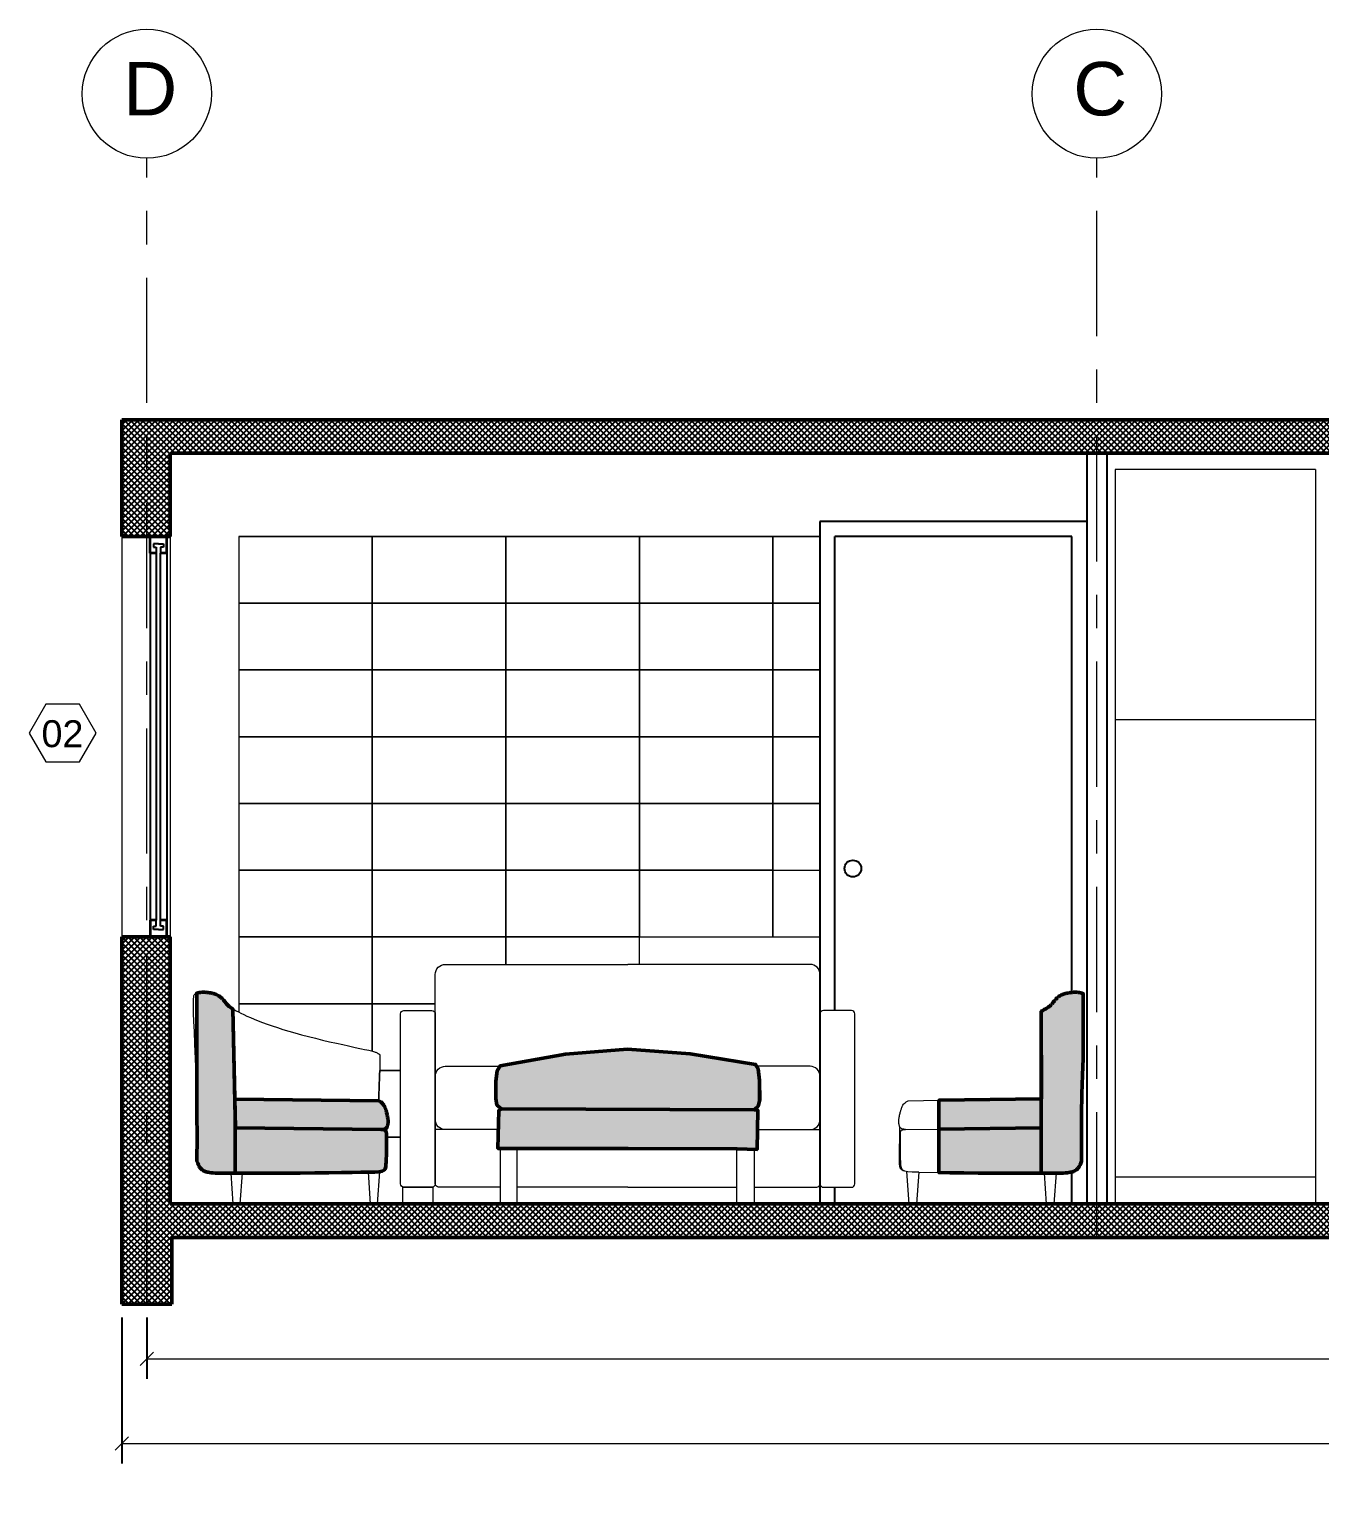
# Model space of a CAD drawing. Header units: inches. Extents: x -1721 to -596, y -6348 to -3031.
# Drawn here: x -905.358 to -901.494, y -3164.342 to -3159.958 of the extents above; entities that cross this region are included whole.
import ezdxf

# ---------------------------------------------------------------- set-up
doc = ezdxf.new("R2010")
doc.units = ezdxf.units.IN
doc.header["$MEASUREMENT"] = 0
doc.linetypes.add('$0$CENTERX2', pattern=[4, 2.5, -0.5, 0.5, -0.5])
doc.linetypes.add('$0$CENTRO2', pattern=[1.125, 0.75, -0.125, 0.125, -0.125])
for name, color, linetype, lineweight in [('$0$A-ELEV-MBE1_Num_Penna__7', 7, 'Continuous', 18), ('$0$A-SECT-MCUT', 7, 'Continuous', 35), ('$0$AA - montanti', 7, 'Continuous', 35), ('$0$AA - pareti sezionate', 236, 'Continuous', 50), ('$0$AA - serramenti e porte', 4, 'Continuous', 25), ('$0$AA - struttura finestre', 6, 'Continuous', 25), ('$0$AA pareti non sezionate', 2, 'Continuous', 25), ('$0$AA- arredo', 8, 'Continuous', 18), ('$0$SEZIONE ARREDO', 8, 'Continuous', 25), ('$1$AA - linee quote', 3, 'Continuous', 13)]:
    doc.layers.add(name, color=color, linetype=linetype, lineweight=lineweight)
doc.layers.add('$0$SEZIONE ARREDO_Num_Penna__2', color=7, linetype='Continuous', lineweight=18, true_color=0x666666)
doc.layers.add('$0$SEZIONE ARREDO_Num_Penna__251', color=7, linetype='Continuous', lineweight=18, true_color=0x656565)
doc.styles.add('$0$ARIAL', font='Arial.ttf')
doc.styles.add('$4$E-ROMANS', font='romans.shx', dxfattribs={"width": 0.8})
doc.dimstyles.new('$0$E-0100_TICK_12', dxfattribs={"dimscale": 0.001, "dimtxt": 70, "dimasz": 40, "dimexe": 60, "dimexo": 40, "dimgap": 60, "dimtad": 4, "dimdec": 0, "dimlfac": 100, "dimzin": 0, "dimdsep": 46, "dimtxsty": '$4$E-ROMANS', "dimblk": 'OBLIQUE', "dimblk1": 'OBLIQUE', "dimblk2": 'OBLIQUE', "dimcen": 60, "dimclrd": 256, "dimclre": 256, "dimclrt": 256, "dimadec": 0, "dimazin": 0, "dimtfac": 1, "dimtdec": 0, "dimtmove": 1, "dimatfit": 3, "dimldrblk": '$0$_Open90', "dimfxl": 1, "dimtfill": 1, "dimtolj": 1, "dimtzin": 0, "dimlwd": -1, "dimarcsym": 0})

# ---------------------------------------------------------------- blocks, each defined once
blk = doc.blocks.new('_Oblique')
at = {"color": 0, "linetype": 'ByBlock', "lineweight": -2}
blk.add_line((-0.5, -0.5), (0.5, 0.5), dxfattribs=at)
blk = doc.blocks.new('*D1050')
at = {"layer": '$1$AA - linee quote', "linetype": 'Continuous', "lineweight": -2, "transparency": 16777216}
for p, q in [((-905.006, -3163.8174), (-905.006, -3164.0014)), ((-896.086, -3163.8199), (-896.086, -3164.0014))]:
    blk.add_line(p, q, dxfattribs=at)
at = {"layer": '$1$AA - linee quote', "transparency": 16777216}
blk.add_line((-905.006, -3163.9414), (-896.086, -3163.9414), dxfattribs=at)
at = {"layer": 'DEFPOINTS', "color": 0, "linetype": 'Continuous', "transparency": 16777216}
for p in [(-905.006, -3163.7774), (-896.086, -3163.7799), (-896.086, -3163.9414)]:
    blk.add_point(p, dxfattribs=at)
at = {"layer": '$1$AA - linee quote', "linetype": 'Continuous', "transparency": 16777216, "xscale": 0.04, "yscale": 0.04, "zscale": 0.04, "rotation": 180}
blk.add_blockref('_Oblique', (-905.006, -3163.9414), dxfattribs=at)
at = {"layer": '$1$AA - linee quote', "linetype": 'Continuous', "transparency": 16777216, "xscale": 0.04, "yscale": 0.04, "zscale": 0.04}
blk.add_blockref('_Oblique', (-896.086, -3163.9414), dxfattribs=at)
at = {"layer": '$1$AA - linee quote', "linetype": 'Continuous', "transparency": 16777216, "insert": (-900.546, -3164.0364), "char_height": 0.07, "attachment_point": 5, "style": '$4$E-ROMANS', "bg_fill": 3, "box_fill_scale": 1.25, "bg_fill_color": 256, "bg_fill_true_color": 13158600, "bg_fill_transparency": 0}
blk.add_mtext('\\A1;892', dxfattribs=at)
blk = doc.blocks.new('$0$_Open90')
at = {"color": 0, "linetype": 'ByBlock', "lineweight": -2}
for p, q in [((-19.69, 19.69), (0, 0)), ((0, 0), (-39.37, 0)), ((0, 0), (-19.69, -19.69))]:
    blk.add_line(p, q, dxfattribs=at)
blk = doc.blocks.new('*D1051')
at = {"layer": '$1$AA - linee quote', "linetype": 'Continuous', "lineweight": -2, "transparency": 16777216}
for p, q in [((-905.081, -3163.8174), (-905.081, -3164.255)), ((-896.011, -3163.8174), (-896.011, -3164.255))]:
    blk.add_line(p, q, dxfattribs=at)
at = {"layer": '$1$AA - linee quote', "transparency": 16777216}
blk.add_line((-905.081, -3164.195), (-896.011, -3164.195), dxfattribs=at)
at = {"layer": 'DEFPOINTS', "color": 0, "linetype": 'Continuous', "transparency": 16777216}
for p in [(-905.081, -3163.7774), (-896.011, -3163.7774), (-896.011, -3164.195)]:
    blk.add_point(p, dxfattribs=at)
at = {"layer": '$1$AA - linee quote', "linetype": 'Continuous', "transparency": 16777216, "xscale": 0.04, "yscale": 0.04, "zscale": 0.04, "rotation": 180}
blk.add_blockref('_Oblique', (-905.081, -3164.195), dxfattribs=at)
at = {"layer": '$1$AA - linee quote', "linetype": 'Continuous', "transparency": 16777216, "xscale": 0.04, "yscale": 0.04, "zscale": 0.04}
blk.add_blockref('_Oblique', (-896.011, -3164.195), dxfattribs=at)
at = {"layer": '$1$AA - linee quote', "linetype": 'Continuous', "transparency": 16777216, "insert": (-900.546, -3164.29), "char_height": 0.07, "attachment_point": 5, "style": '$4$E-ROMANS', "bg_fill": 3, "box_fill_scale": 1.25, "bg_fill_color": 256, "bg_fill_true_color": 13158600, "bg_fill_transparency": 0}
blk.add_mtext('\\A1;907', dxfattribs=at)

msp = doc.modelspace()

# ---------------------------------------------------------------- hatches: boundary and pattern name
at = {"layer": '$0$SEZIONE ARREDO', "true_color": 0x000000}
h = msp.add_hatch(dxfattribs=at)
h.set_pattern_fill('ANSI37', color=18, scale=0.1, angle=-90)
h.set_pattern_definition([(315, (-1157.728365, -3057.126027), (0.00883883476, 0.00883883476), []), (45, (-1157.728365, -3057.126027), (-0.00883883476, 0.00883883476), [])])
h.paths.add_polyline_path([(-904.9364, -3161.4774), (-904.9364, -3161.2281), (-904.931, -3161.2281), (-899.181, -3161.2281), (-899.031, -3161.2281), (-896.151, -3161.2281), (-896.151, -3163.4774), (-904.9364, -3163.4774), (-904.9364, -3162.6774), (-905.081, -3162.6774), (-905.081, -3163.4774), (-905.081, -3163.7774), (-904.931, -3163.7774), (-904.931, -3163.5774), (-899.181, -3163.5774), (-896.161, -3163.5774), (-896.161, -3163.7799), (-896.011, -3163.7799), (-896.011, -3161.1281), (-899.0361, -3161.1281), (-905.081, -3161.1281), (-905.081, -3161.4774)])
at = {"layer": '$0$SEZIONE ARREDO_Num_Penna__251', "linetype": 'Continuous', "lineweight": 18, "true_color": 0x656565}
for points in [[(-904.8564, -3163.1885), (-904.856, -3163.2088), (-904.8556, -3163.2764), (-904.8559, -3163.3496), (-904.8537, -3163.3552), (-904.8517, -3163.3598), (-904.8497, -3163.3637), (-904.8479, -3163.3668), (-904.8461, -3163.3694), (-904.8443, -3163.3715), (-904.8424, -3163.3732), (-904.8405, -3163.3748), (-904.8385, -3163.3762), (-904.8363, -3163.3775), (-904.834, -3163.3787), (-904.8314, -3163.3797), (-904.8285, -3163.3807), (-904.8254, -3163.3816), (-904.8219, -3163.3824), (-904.818, -3163.3831), (-904.8137, -3163.3837), (-904.8081, -3163.3842), (-904.8006, -3163.3846), (-904.7904, -3163.3849), (-904.7768, -3163.3851), (-904.7589, -3163.3853), (-904.7414, -3163.3854), (-904.7414, -3163.2183), (-904.7486, -3162.8927), (-904.7493, -3162.8924), (-904.7533, -3162.8898), (-904.7566, -3162.8876), (-904.7593, -3162.8855), (-904.7616, -3162.8836), (-904.7635, -3162.8818), (-904.7651, -3162.8801), (-904.7667, -3162.8783), (-904.7682, -3162.8765), (-904.7697, -3162.8747), (-904.7713, -3162.8728), (-904.7728, -3162.8709), (-904.7744, -3162.869), (-904.776, -3162.8671), (-904.7776, -3162.8652), (-904.7792, -3162.8634), (-904.7809, -3162.8617), (-904.7826, -3162.86), (-904.7843, -3162.8584), (-904.7862, -3162.8569), (-904.7881, -3162.8555), (-904.79, -3162.8541), (-904.7921, -3162.8528), (-904.7943, -3162.8517), (-904.7965, -3162.8506), (-904.7989, -3162.8496), (-904.8014, -3162.8487), (-904.8039, -3162.8479), (-904.8065, -3162.8471), (-904.8091, -3162.8465), (-904.8118, -3162.8459), (-904.8145, -3162.8453), (-904.8171, -3162.8448), (-904.8198, -3162.8444), (-904.8225, -3162.844), (-904.8251, -3162.8437), (-904.8277, -3162.8434), (-904.8303, -3162.8433), (-904.8328, -3162.8431), (-904.8353, -3162.8431), (-904.8377, -3162.8431), (-904.8401, -3162.8431), (-904.8424, -3162.8433), (-904.8447, -3162.8434), (-904.8468, -3162.8437), (-904.8488, -3162.844), (-904.8508, -3162.8443), (-904.8526, -3162.8447), (-904.8543, -3162.8451), (-904.8559, -3162.8455), (-904.8564, -3162.8457)], [(-902.283, -3163.385), (-902.283, -3163.3851), (-902.2722, -3163.3849), (-902.2621, -3163.3846), (-902.2546, -3163.3842), (-902.249, -3163.3837), (-902.2446, -3163.3831), (-902.2408, -3163.3824), (-902.2373, -3163.3816), (-902.2341, -3163.3807), (-902.2313, -3163.3798), (-902.2287, -3163.3787), (-902.2263, -3163.3775), (-902.2242, -3163.3762), (-902.2221, -3163.3748), (-902.2202, -3163.3733), (-902.2184, -3163.3715), (-902.2166, -3163.3694), (-902.2148, -3163.3668), (-902.2129, -3163.3637), (-902.211, -3163.3599), (-902.209, -3163.3552), (-902.2068, -3163.3496), (-902.2071, -3163.2764), (-902.2066, -3163.2089), (-902.2056, -3163.1472), (-902.2041, -3163.0914), (-902.2024, -3163.0418), (-902.2018, -3163.0266), (-902.2018, -3162.8479), (-902.2027, -3162.8473), (-902.2039, -3162.8467), (-902.2053, -3162.8461), (-902.2068, -3162.8456), (-902.2084, -3162.8451), (-902.2101, -3162.8447), (-902.2119, -3162.8443), (-902.2138, -3162.844), (-902.2159, -3162.8437), (-902.218, -3162.8435), (-902.2202, -3162.8433), (-902.2225, -3162.8432), (-902.2249, -3162.8431), (-902.2274, -3162.8431), (-902.2298, -3162.8431), (-902.2324, -3162.8433), (-902.235, -3162.8435), (-902.2376, -3162.8437), (-902.2402, -3162.844), (-902.2429, -3162.8444), (-902.2455, -3162.8449), (-902.2482, -3162.8454), (-902.2509, -3162.8459), (-902.2535, -3162.8465), (-902.2562, -3162.8472), (-902.2587, -3162.8479), (-902.2613, -3162.8487), (-902.2637, -3162.8496), (-902.2661, -3162.8506), (-902.2684, -3162.8517), (-902.2706, -3162.8529), (-902.2726, -3162.8541), (-902.2746, -3162.8555), (-902.2765, -3162.8569), (-902.2783, -3162.8584), (-902.2801, -3162.86), (-902.2818, -3162.8617), (-902.2834, -3162.8635), (-902.2851, -3162.8653), (-902.2867, -3162.8671), (-902.2883, -3162.869), (-902.2898, -3162.8709), (-902.2914, -3162.8728), (-902.2929, -3162.8747), (-902.2944, -3162.8765), (-902.296, -3162.8783), (-902.2975, -3162.8801), (-902.2992, -3162.8818), (-902.3011, -3162.8836), (-902.3033, -3162.8855), (-902.306, -3162.8876), (-902.3094, -3162.8898), (-902.3134, -3162.8924), (-902.3183, -3162.8952), (-902.324, -3162.8985), (-902.3274, -3162.9002), (-902.327, -3163.1625), (-902.3275, -3163.1625), (-902.3275, -3163.2491), (-902.3275, -3163.3854), (-902.3266, -3163.3854), (-902.3179, -3163.3854), (-902.3179, -3163.3851)], [(-903.5661, -3163.0138), (-903.7524, -3163.0282), (-903.9484, -3163.0638), (-903.9566, -3163.0781), (-903.961, -3163.1095), (-903.961, -3163.1615), (-903.9576, -3163.1809), (-903.9444, -3163.1927), (-903.187, -3163.1957), (-903.1751, -3163.1843), (-903.171, -3163.1692), (-903.171, -3163.1201), (-903.1713, -3163.1071), (-903.1753, -3163.073), (-903.1828, -3163.0593), (-903.3787, -3163.0275)], [(-904.3122, -3163.1684), (-904.7414, -3163.1633), (-904.7414, -3163.2183), (-904.7407, -3163.249), (-904.3033, -3163.2543), (-904.303, -3163.2543), (-904.3021, -3163.2542), (-904.3007, -3163.2542), (-904.299, -3163.254), (-904.2971, -3163.2537), (-904.2952, -3163.2533), (-904.2932, -3163.2527), (-904.2915, -3163.2519), (-904.29, -3163.2509), (-904.2887, -3163.2497), (-904.2877, -3163.2484), (-904.2868, -3163.2469), (-904.2861, -3163.2453), (-904.2856, -3163.2437), (-904.2851, -3163.2421), (-904.2847, -3163.2404), (-904.2844, -3163.2388), (-904.2841, -3163.2371), (-904.2838, -3163.2355), (-904.2836, -3163.2337), (-904.2835, -3163.2319), (-904.2835, -3163.2299), (-904.2835, -3163.2278), (-904.2837, -3163.2255), (-904.2841, -3163.223), (-904.2845, -3163.2203), (-904.285, -3163.2175), (-904.2856, -3163.2147), (-904.2862, -3163.2118), (-904.2868, -3163.2089), (-904.2875, -3163.2062), (-904.2881, -3163.2035), (-904.2887, -3163.2011), (-904.2894, -3163.1988), (-904.29, -3163.1966), (-904.2906, -3163.1945), (-904.2913, -3163.1924), (-904.2921, -3163.1904), (-904.2929, -3163.1883), (-904.2938, -3163.1861), (-904.2949, -3163.1838), (-904.2962, -3163.1815), (-904.2979, -3163.1791), (-904.2999, -3163.1767), (-904.3024, -3163.1742), (-904.3055, -3163.1718), (-904.3094, -3163.1695), (-904.3115, -3163.1684), (-904.3114, -3163.1608), (-904.3111, -3163.1465), (-904.3107, -3163.132), (-904.3102, -3163.1175), (-904.3097, -3163.1034), (-904.3092, -3163.09), (-904.3087, -3163.0775), (-904.3087, -3163.0774), (-904.3094, -3163.0774)], [(-902.3275, -3163.2491), (-902.3275, -3163.1625), (-902.6339, -3163.1668), (-902.6339, -3163.2528)], [(-903.187, -3163.1957), (-903.9444, -3163.1927), (-903.952, -3163.1976), (-903.9548, -3163.3111), (-903.565, -3163.3113), (-903.2384, -3163.3125), (-903.1785, -3163.3138), (-903.1765, -3163.1962), (-903.1868, -3163.1955)], [(-904.2884, -3163.2774), (-904.2884, -3163.2758), (-904.2885, -3163.2703), (-904.2886, -3163.2659), (-904.2889, -3163.2626), (-904.2893, -3163.2602), (-904.29, -3163.2584), (-904.2909, -3163.2572), (-904.2921, -3163.2563), (-904.2937, -3163.2556), (-904.2954, -3163.2551), (-904.2973, -3163.2548), (-904.2991, -3163.2545), (-904.3007, -3163.2544), (-904.3021, -3163.2543), (-904.303, -3163.2543), (-904.3033, -3163.2543), (-904.7407, -3163.249), (-904.7414, -3163.2183), (-904.7414, -3163.3854), (-904.736, -3163.3854), (-904.7074, -3163.3854), (-904.6727, -3163.3854), (-904.6332, -3163.3853), (-904.5906, -3163.3851), (-904.5466, -3163.3849), (-904.503, -3163.3845), (-904.4613, -3163.384), (-904.4233, -3163.3834), (-904.3908, -3163.3827), (-904.3649, -3163.3819), (-904.3416, -3163.3824), (-904.3237, -3163.3822), (-904.3107, -3163.3812), (-904.3016, -3163.3792), (-904.2958, -3163.3762), (-904.2924, -3163.3721), (-904.2907, -3163.3666), (-904.29, -3163.3597), (-904.2895, -3163.3514), (-904.2891, -3163.342), (-904.2888, -3163.3318), (-904.2886, -3163.3212), (-904.2885, -3163.3106), (-904.2884, -3163.3004), (-904.2884, -3163.291), (-904.2884, -3163.2827)], [(-902.3275, -3163.2491), (-902.6339, -3163.2528), (-902.6339, -3163.3835), (-902.6014, -3163.384), (-902.5597, -3163.3845), (-902.516, -3163.3849), (-902.472, -3163.3851), (-902.4294, -3163.3853), (-902.3899, -3163.3854), (-902.3552, -3163.3855), (-902.3275, -3163.3854)]]:
    msp.add_hatch(color=251, dxfattribs=at).paths.add_polyline_path(points)

# ---------------------------------------------------------------- linework, layer by layer
at = {"layer": '$0$A-ELEV-MBE1_Num_Penna__7', "color": 7, "linetype": 'Continuous', "lineweight": 18, "flags": 128}
msp.add_lwpolyline([(-904.246, -3163.2774), (-904.2891, -3163.2774)], dxfattribs=at)
at = {"layer": '$0$A-SECT-MCUT'}
msp.add_lwpolyline([(-904.931, -3163.4774), (-904.9364, -3163.4774)], dxfattribs=at)
at = {"layer": '$0$AA - montanti'}
for p, q in [((-904.9964, -3161.5274), (-904.9964, -3161.4774)), ((-904.9464, -3161.5274), (-904.9464, -3161.4774)), ((-904.9779, -3161.5274), (-904.9964, -3161.5274)), ((-904.9464, -3161.5274), (-904.9649, -3161.5274)), ((-904.9779, -3162.6274), (-904.9964, -3162.6274)), ((-904.9964, -3162.6274), (-904.9964, -3162.6774)), ((-904.9464, -3162.6274), (-904.9649, -3162.6274)), ((-904.9464, -3162.6774), (-904.9464, -3162.6274))]:
    msp.add_line(p, q, dxfattribs=at)
at = {"layer": '$0$AA - pareti sezionate'}
for p, q in [((-899.031, -3161.1281), (-905.081, -3161.1281)), ((-905.081, -3161.1281), (-905.081, -3161.4774)), ((-904.9364, -3161.2281), (-904.9364, -3161.4774)), ((-904.931, -3161.2281), (-899.181, -3161.2281)), ((-904.9364, -3161.4774), (-905.081, -3161.4774)), ((-904.9364, -3162.6774), (-905.081, -3162.6774)), ((-905.081, -3162.6774), (-905.081, -3163.4774)), ((-904.9364, -3163.4774), (-904.9364, -3162.6774)), ((-904.8573, -3162.8461), (-904.8559, -3162.8455)), ((-904.8559, -3162.8455), (-904.8543, -3162.8451)), ((-904.8543, -3162.8451), (-904.8526, -3162.8447)), ((-904.8526, -3162.8447), (-904.8508, -3162.8443)), ((-904.8508, -3162.8443), (-904.8488, -3162.844)), ((-904.8488, -3162.844), (-904.8468, -3162.8437)), ((-904.8468, -3162.8437), (-904.8447, -3162.8434)), ((-904.8447, -3162.8434), (-904.8424, -3162.8433)), ((-904.8424, -3162.8433), (-904.8401, -3162.8431)), ((-904.8401, -3162.8431), (-904.8377, -3162.8431)), ((-904.8377, -3162.8431), (-904.8353, -3162.8431)), ((-904.8353, -3162.8431), (-904.8328, -3162.8431)), ((-904.8328, -3162.8431), (-904.8303, -3162.8433)), ((-904.8303, -3162.8433), (-904.8277, -3162.8434)), ((-904.8277, -3162.8434), (-904.8251, -3162.8437)), ((-904.8251, -3162.8437), (-904.8225, -3162.844)), ((-904.8225, -3162.844), (-904.8198, -3162.8444)), ((-904.8198, -3162.8444), (-904.8171, -3162.8448)), ((-904.8171, -3162.8448), (-904.8145, -3162.8453)), ((-904.8145, -3162.8453), (-904.8118, -3162.8459)), ((-904.8118, -3162.8459), (-904.8091, -3162.8465)), ((-904.8091, -3162.8465), (-904.8065, -3162.8471)), ((-904.8065, -3162.8471), (-904.8039, -3162.8479)), ((-904.8039, -3162.8479), (-904.8014, -3162.8487)), ((-904.8014, -3162.8487), (-904.7989, -3162.8496)), ((-904.7989, -3162.8496), (-904.7965, -3162.8506)), ((-904.7965, -3162.8506), (-904.7943, -3162.8517)), ((-904.7943, -3162.8517), (-904.7921, -3162.8528)), ((-904.7921, -3162.8528), (-904.79, -3162.8541)), ((-904.79, -3162.8541), (-904.7881, -3162.8555)), ((-904.7881, -3162.8555), (-904.7862, -3162.8569)), ((-904.7862, -3162.8569), (-904.7843, -3162.8584)), ((-904.7843, -3162.8584), (-904.7826, -3162.86)), ((-904.7826, -3162.86), (-904.7809, -3162.8617)), ((-904.7809, -3162.8617), (-904.7792, -3162.8634)), ((-904.7792, -3162.8634), (-904.7776, -3162.8652)), ((-904.7776, -3162.8652), (-904.776, -3162.8671)), ((-904.776, -3162.8671), (-904.7744, -3162.869)), ((-904.7744, -3162.869), (-904.7728, -3162.8709)), ((-904.7728, -3162.8709), (-904.7713, -3162.8728)), ((-904.7713, -3162.8728), (-904.7697, -3162.8747)), ((-904.7697, -3162.8747), (-904.7682, -3162.8765)), ((-904.7682, -3162.8765), (-904.7667, -3162.8783)), ((-904.7667, -3162.8783), (-904.7651, -3162.8801)), ((-904.7651, -3162.8801), (-904.7635, -3162.8818)), ((-904.7635, -3162.8818), (-904.7616, -3162.8836)), ((-904.7616, -3162.8836), (-904.7593, -3162.8855)), ((-904.7593, -3162.8855), (-904.7566, -3162.8876)), ((-904.7566, -3162.8876), (-904.7533, -3162.8898)), ((-904.7533, -3162.8898), (-904.7493, -3162.8924)), ((-904.7407, -3163.249), (-904.7486, -3162.8927)), ((-904.3122, -3163.1684), (-904.7414, -3163.1633)), ((-904.8556, -3163.2764), (-904.856, -3163.2088)), ((-904.3033, -3163.2543), (-904.7407, -3163.249)), ((-904.8559, -3163.3496), (-904.8556, -3163.2764)), ((-904.8537, -3163.3552), (-904.8559, -3163.3496)), ((-904.8517, -3163.3598), (-904.8537, -3163.3552)), ((-904.8497, -3163.3637), (-904.8517, -3163.3598)), ((-904.8479, -3163.3668), (-904.8497, -3163.3637)), ((-904.8461, -3163.3694), (-904.8479, -3163.3668)), ((-904.8443, -3163.3715), (-904.8461, -3163.3694)), ((-904.8424, -3163.3732), (-904.8443, -3163.3715)), ((-904.8405, -3163.3748), (-904.8424, -3163.3732)), ((-904.8385, -3163.3762), (-904.8405, -3163.3748)), ((-904.8363, -3163.3775), (-904.8385, -3163.3762)), ((-904.834, -3163.3787), (-904.8363, -3163.3775)), ((-904.8314, -3163.3797), (-904.834, -3163.3787)), ((-904.8285, -3163.3807), (-904.8314, -3163.3797)), ((-904.8254, -3163.3816), (-904.8285, -3163.3807)), ((-904.8219, -3163.3824), (-904.8254, -3163.3816)), ((-904.818, -3163.3831), (-904.8219, -3163.3824)), ((-904.8137, -3163.3837), (-904.818, -3163.3831)), ((-904.8081, -3163.3842), (-904.8137, -3163.3837)), ((-904.8006, -3163.3846), (-904.8081, -3163.3842)), ((-904.7904, -3163.3849), (-904.8006, -3163.3846)), ((-904.7768, -3163.3851), (-904.7904, -3163.3849)), ((-904.7589, -3163.3853), (-904.7768, -3163.3851)), ((-904.736, -3163.3854), (-904.7589, -3163.3853)), ((-904.7074, -3163.3854), (-904.736, -3163.3854)), ((-904.6727, -3163.3854), (-904.7074, -3163.3854)), ((-904.6332, -3163.3853), (-904.6727, -3163.3854)), ((-904.5906, -3163.3851), (-904.6332, -3163.3853)), ((-904.5466, -3163.3849), (-904.5906, -3163.3851)), ((-904.503, -3163.3845), (-904.5466, -3163.3849)), ((-904.4613, -3163.384), (-904.503, -3163.3845)), ((-904.4233, -3163.3834), (-904.4613, -3163.384)), ((-904.3908, -3163.3827), (-904.4233, -3163.3834)), ((-904.3649, -3163.3819), (-904.3908, -3163.3827)), ((-905.081, -3163.7774), (-905.081, -3163.4774)), ((-904.931, -3163.5774), (-904.931, -3163.7774)), ((-904.931, -3163.7774), (-905.081, -3163.7774)), ((-904.936, -3163.7774), (-905.076, -3163.7774))]:
    msp.add_line(p, q, dxfattribs=at)
at = {"layer": '$0$AA - pareti sezionate', "linetype": 'ByBlock'}
msp.add_line((-902.3274, -3162.9002), (-902.3275, -3163.2491), dxfattribs=at)
at = {"layer": '$0$AA - pareti sezionate', "flags": 128}
for points in [[(-904.8564, -3163.1885), (-904.856, -3163.2088), (-904.8556, -3163.2764), (-904.8559, -3163.3496), (-904.8537, -3163.3552), (-904.8517, -3163.3598), (-904.8497, -3163.3637), (-904.8479, -3163.3668), (-904.8461, -3163.3694), (-904.8443, -3163.3715), (-904.8424, -3163.3732), (-904.8405, -3163.3748), (-904.8385, -3163.3762), (-904.8363, -3163.3775), (-904.834, -3163.3787), (-904.8314, -3163.3797), (-904.8285, -3163.3807), (-904.8254, -3163.3816), (-904.8219, -3163.3824), (-904.818, -3163.3831), (-904.8137, -3163.3837), (-904.8081, -3163.3842), (-904.8006, -3163.3846), (-904.7904, -3163.3849), (-904.7768, -3163.3851), (-904.7589, -3163.3853), (-904.7414, -3163.3854), (-904.7414, -3163.2183), (-904.7486, -3162.8927), (-904.7493, -3162.8924), (-904.7533, -3162.8898), (-904.7566, -3162.8876), (-904.7593, -3162.8855), (-904.7616, -3162.8836), (-904.7635, -3162.8818), (-904.7651, -3162.8801), (-904.7667, -3162.8783), (-904.7682, -3162.8765), (-904.7697, -3162.8747), (-904.7713, -3162.8728), (-904.7728, -3162.8709), (-904.7744, -3162.869), (-904.776, -3162.8671), (-904.7776, -3162.8652), (-904.7792, -3162.8634), (-904.7809, -3162.8617), (-904.7826, -3162.86), (-904.7843, -3162.8584), (-904.7862, -3162.8569), (-904.7881, -3162.8555), (-904.79, -3162.8541), (-904.7921, -3162.8528), (-904.7943, -3162.8517), (-904.7965, -3162.8506), (-904.7989, -3162.8496), (-904.8014, -3162.8487), (-904.8039, -3162.8479), (-904.8065, -3162.8471), (-904.8091, -3162.8465), (-904.8118, -3162.8459), (-904.8145, -3162.8453), (-904.8171, -3162.8448), (-904.8198, -3162.8444), (-904.8225, -3162.844), (-904.8251, -3162.8437), (-904.8277, -3162.8434), (-904.8303, -3162.8433), (-904.8328, -3162.8431), (-904.8353, -3162.8431), (-904.8377, -3162.8431), (-904.8401, -3162.8431), (-904.8424, -3162.8433), (-904.8447, -3162.8434), (-904.8468, -3162.8437), (-904.8488, -3162.844), (-904.8508, -3162.8443), (-904.8526, -3162.8447), (-904.8543, -3162.8451), (-904.8559, -3162.8455), (-904.8564, -3162.8457)], [(-903.5661, -3163.0138), (-903.7524, -3163.0282), (-903.9484, -3163.0638), (-903.9566, -3163.0781), (-903.961, -3163.1095), (-903.961, -3163.1615), (-903.9576, -3163.1809), (-903.9444, -3163.1927), (-903.187, -3163.1957), (-903.1751, -3163.1843), (-903.171, -3163.1692), (-903.171, -3163.1201), (-903.1713, -3163.1071), (-903.1753, -3163.073), (-903.1828, -3163.0593), (-903.3787, -3163.0275)], [(-903.187, -3163.1957), (-903.9444, -3163.1927), (-903.952, -3163.1976), (-903.9548, -3163.3111), (-903.565, -3163.3113), (-903.2384, -3163.3125), (-903.1785, -3163.3138), (-903.1765, -3163.1962), (-903.1868, -3163.1955)], [(-904.2884, -3163.2774), (-904.2884, -3163.2758), (-904.2885, -3163.2703), (-904.2886, -3163.2659), (-904.2889, -3163.2626), (-904.2893, -3163.2602), (-904.29, -3163.2584), (-904.2909, -3163.2572), (-904.2921, -3163.2563), (-904.2937, -3163.2556), (-904.2954, -3163.2551), (-904.2973, -3163.2548), (-904.2991, -3163.2545), (-904.3007, -3163.2544), (-904.3021, -3163.2543), (-904.303, -3163.2543), (-904.3033, -3163.2543), (-904.7407, -3163.249), (-904.7414, -3163.2183), (-904.7414, -3163.3854), (-904.736, -3163.3854), (-904.7074, -3163.3854), (-904.6727, -3163.3854), (-904.6332, -3163.3853), (-904.5906, -3163.3851), (-904.5466, -3163.3849), (-904.503, -3163.3845), (-904.4613, -3163.384), (-904.4233, -3163.3834), (-904.3908, -3163.3827), (-904.3649, -3163.3819), (-904.3416, -3163.3824), (-904.3237, -3163.3822), (-904.3107, -3163.3812), (-904.3016, -3163.3792), (-904.2958, -3163.3762), (-904.2924, -3163.3721), (-904.2907, -3163.3666), (-904.29, -3163.3597), (-904.2895, -3163.3514), (-904.2891, -3163.342), (-904.2888, -3163.3318), (-904.2886, -3163.3212), (-904.2885, -3163.3106), (-904.2884, -3163.3004), (-904.2884, -3163.291), (-904.2884, -3163.2827)]]:
    msp.add_lwpolyline(points, close=True, dxfattribs=at)
at = {"layer": '$0$AA - pareti sezionate', "linetype": 'ByBlock', "flags": 128}
for points in [[(-902.283, -3163.385), (-902.283, -3163.3851), (-902.2722, -3163.3849), (-902.2621, -3163.3846), (-902.2546, -3163.3842), (-902.249, -3163.3837), (-902.2446, -3163.3831), (-902.2408, -3163.3824), (-902.2373, -3163.3816), (-902.2341, -3163.3807), (-902.2313, -3163.3798), (-902.2287, -3163.3787), (-902.2263, -3163.3775), (-902.2242, -3163.3762), (-902.2221, -3163.3748), (-902.2202, -3163.3733), (-902.2184, -3163.3715), (-902.2166, -3163.3694), (-902.2148, -3163.3668), (-902.2129, -3163.3637), (-902.211, -3163.3599), (-902.209, -3163.3552), (-902.2068, -3163.3496), (-902.2071, -3163.2764), (-902.2066, -3163.2089), (-902.2056, -3163.1472), (-902.2041, -3163.0914), (-902.2024, -3163.0418), (-902.2018, -3163.0266), (-902.2018, -3162.8479), (-902.2027, -3162.8473), (-902.2039, -3162.8467), (-902.2053, -3162.8461), (-902.2068, -3162.8456), (-902.2084, -3162.8451), (-902.2101, -3162.8447), (-902.2119, -3162.8443), (-902.2138, -3162.844), (-902.2159, -3162.8437), (-902.218, -3162.8435), (-902.2202, -3162.8433), (-902.2225, -3162.8432), (-902.2249, -3162.8431), (-902.2274, -3162.8431), (-902.2298, -3162.8431), (-902.2324, -3162.8433), (-902.235, -3162.8435), (-902.2376, -3162.8437), (-902.2402, -3162.844), (-902.2429, -3162.8444), (-902.2455, -3162.8449), (-902.2482, -3162.8454), (-902.2509, -3162.8459), (-902.2535, -3162.8465), (-902.2562, -3162.8472), (-902.2587, -3162.8479), (-902.2613, -3162.8487), (-902.2637, -3162.8496), (-902.2661, -3162.8506), (-902.2684, -3162.8517), (-902.2706, -3162.8529), (-902.2726, -3162.8541), (-902.2746, -3162.8555), (-902.2765, -3162.8569), (-902.2783, -3162.8584), (-902.2801, -3162.86), (-902.2818, -3162.8617), (-902.2834, -3162.8635), (-902.2851, -3162.8653), (-902.2867, -3162.8671), (-902.2883, -3162.869), (-902.2898, -3162.8709), (-902.2914, -3162.8728), (-902.2929, -3162.8747), (-902.2944, -3162.8765), (-902.296, -3162.8783), (-902.2975, -3162.8801), (-902.2992, -3162.8818), (-902.3011, -3162.8836), (-902.3033, -3162.8855), (-902.306, -3162.8876), (-902.3094, -3162.8898), (-902.3134, -3162.8924), (-902.3183, -3162.8952), (-902.324, -3162.8985), (-902.3274, -3162.9002), (-902.327, -3163.1625), (-902.3275, -3163.1625), (-902.3275, -3163.2491), (-902.3275, -3163.3854), (-902.3266, -3163.3854), (-902.3179, -3163.3854), (-902.3179, -3163.3851)], [(-902.3275, -3163.2491), (-902.3275, -3163.1625), (-902.6339, -3163.1668), (-902.6339, -3163.2528)], [(-902.3275, -3163.2491), (-902.6339, -3163.2528), (-902.6339, -3163.3835), (-902.6014, -3163.384), (-902.5597, -3163.3845), (-902.516, -3163.3849), (-902.472, -3163.3851), (-902.4294, -3163.3853), (-902.3899, -3163.3854), (-902.3552, -3163.3855), (-902.3275, -3163.3854)]]:
    msp.add_lwpolyline(points, close=True, dxfattribs=at)
at = {"layer": '$0$AA - pareti sezionate', "flags": 128}
for points in [[(-903.9444, -3163.1927), (-903.9576, -3163.1809), (-903.961, -3163.1615), (-903.961, -3163.1095), (-903.9566, -3163.0781), (-903.9484, -3163.0638), (-903.7524, -3163.0282), (-903.5661, -3163.0138), (-903.3787, -3163.0275), (-903.1828, -3163.0593), (-903.1753, -3163.073), (-903.1713, -3163.1071), (-903.1701, -3163.1658), (-903.1751, -3163.1843), (-903.187, -3163.1957), (-903.9444, -3163.1927), (-903.952, -3163.1976), (-903.9548, -3163.3111), (-903.565, -3163.3113), (-903.2384, -3163.3125), (-903.1785, -3163.3138), (-903.1765, -3163.1962), (-903.1868, -3163.1955)], [(-904.3649, -3163.3819), (-904.3416, -3163.3824), (-904.3237, -3163.3822), (-904.3107, -3163.3812), (-904.3016, -3163.3792), (-904.2958, -3163.3762), (-904.2924, -3163.3721), (-904.2907, -3163.3666), (-904.29, -3163.3597), (-904.2895, -3163.3514), (-904.2891, -3163.342), (-904.2888, -3163.3318), (-904.2886, -3163.3212), (-904.2885, -3163.3106), (-904.2884, -3163.3004), (-904.2884, -3163.291), (-904.2884, -3163.2827), (-904.2884, -3163.2758), (-904.2885, -3163.2703), (-904.2886, -3163.2659), (-904.2889, -3163.2626), (-904.2893, -3163.2602), (-904.29, -3163.2584), (-904.2909, -3163.2572), (-904.2921, -3163.2563), (-904.2937, -3163.2556), (-904.2954, -3163.2551), (-904.2973, -3163.2548), (-904.2991, -3163.2545), (-904.3007, -3163.2544), (-904.3021, -3163.2543), (-904.303, -3163.2543), (-904.3033, -3163.2543), (-904.303, -3163.2543), (-904.3021, -3163.2542), (-904.3007, -3163.2542), (-904.299, -3163.254), (-904.2971, -3163.2537), (-904.2952, -3163.2533), (-904.2932, -3163.2527), (-904.2915, -3163.2519), (-904.29, -3163.2509), (-904.2887, -3163.2497), (-904.2877, -3163.2484), (-904.2868, -3163.2469), (-904.2861, -3163.2453), (-904.2856, -3163.2437), (-904.2851, -3163.2421), (-904.2847, -3163.2404), (-904.2844, -3163.2388), (-904.2841, -3163.2371), (-904.2838, -3163.2355), (-904.2836, -3163.2337), (-904.2835, -3163.2319), (-904.2835, -3163.2299), (-904.2835, -3163.2278), (-904.2837, -3163.2255), (-904.2841, -3163.223), (-904.2845, -3163.2203), (-904.285, -3163.2175), (-904.2856, -3163.2147), (-904.2862, -3163.2118), (-904.2868, -3163.2089), (-904.2875, -3163.2062), (-904.2881, -3163.2035), (-904.2887, -3163.2011), (-904.2894, -3163.1988), (-904.29, -3163.1966), (-904.2906, -3163.1945), (-904.2913, -3163.1924), (-904.2921, -3163.1904), (-904.2929, -3163.1883), (-904.2938, -3163.1861), (-904.2949, -3163.1838), (-904.2962, -3163.1815), (-904.2979, -3163.1791), (-904.2999, -3163.1767), (-904.3024, -3163.1742), (-904.3055, -3163.1718), (-904.3094, -3163.1695), (-904.3115, -3163.1684)]]:
    msp.add_lwpolyline(points, dxfattribs=at)
at = {"layer": '$0$AA - pareti sezionate'}
for points in [[(-904.9364, -3163.4774), (-896.151, -3163.4774)], [(-899.181, -3163.5774), (-904.931, -3163.5774)]]:
    msp.add_lwpolyline(points, dxfattribs=at)
at = {"layer": '$0$AA - serramenti e porte'}
for p, q in [((-902.991, -3161.4324), (-902.991, -3163.4774)), ((-902.191, -3161.4324), (-902.991, -3161.4324)), ((-902.9461, -3162.8978), (-902.946, -3161.4774)), ((-902.236, -3161.4774), (-902.946, -3161.4774)), ((-902.451, -3161.4774), (-902.946, -3161.4774)), ((-902.236, -3162.8436), (-902.236, -3161.4774)), ((-904.9964, -3161.5274), (-904.9964, -3162.6274)), ((-904.9464, -3161.5274), (-904.9464, -3162.6274)), ((-902.236, -3163.4774), (-902.236, -3163.3813)), ((-902.9461, -3163.4774), (-902.9461, -3163.4274))]:
    msp.add_line(p, q, dxfattribs=at)
msp.add_circle((-902.8916, -3162.4724), 0.025, dxfattribs=at)
at = {"layer": '$0$AA - struttura finestre'}
for p, q in [((-904.9714, -3161.4997), (-904.9862, -3161.4997)), ((-904.9862, -3161.4997), (-904.9862, -3161.5098)), ((-904.9714, -3161.4997), (-904.9566, -3161.4997)), ((-904.9566, -3161.4997), (-904.9566, -3161.5098)), ((-904.9862, -3161.5098), (-904.9779, -3161.5098)), ((-904.9779, -3161.5098), (-904.9779, -3161.5274)), ((-904.9779, -3161.5274), (-904.9779, -3162.6274)), ((-904.9566, -3161.5098), (-904.9649, -3161.5098)), ((-904.9649, -3161.5098), (-904.9649, -3161.5274)), ((-904.9649, -3162.6274), (-904.9649, -3161.5274)), ((-904.9779, -3162.6451), (-904.9779, -3162.6274)), ((-904.9649, -3162.6451), (-904.9649, -3162.6274)), ((-904.9862, -3162.6451), (-904.9779, -3162.6451)), ((-904.9714, -3162.6551), (-904.9862, -3162.6551)), ((-904.9714, -3162.6551), (-904.9566, -3162.6551)), ((-904.9566, -3162.6451), (-904.9649, -3162.6451)), ((-904.9566, -3162.6551), (-904.9566, -3162.6451))]:
    msp.add_line(p, q, dxfattribs=at)
at = {"layer": '$0$AA pareti non sezionate'}
for p, q in [((-902.191, -3161.2281), (-902.191, -3163.4774)), ((-902.131, -3161.2281), (-902.131, -3163.4774))]:
    msp.add_line(p, q, dxfattribs=at)
at = {"layer": '$0$AA- arredo', "linetype": 'Continuous', "lineweight": 18}
for p, q in [((-902.106, -3161.2774), (-902.106, -3163.4774)), ((-901.506, -3161.2774), (-902.106, -3161.2774)), ((-901.506, -3161.2774), (-901.506, -3163.4774)), ((-901.506, -3162.0274), (-902.106, -3162.0274)), ((-904.8663, -3162.8635), (-904.8658, -3162.8571)), ((-904.8658, -3162.8571), (-904.8651, -3162.8533)), ((-904.8651, -3162.8533), (-904.8643, -3162.8511)), ((-904.8643, -3162.8511), (-904.8633, -3162.8499)), ((-904.8633, -3162.8499), (-904.8623, -3162.8489)), ((-904.8623, -3162.8489), (-904.8612, -3162.8481)), ((-904.8612, -3162.8481), (-904.86, -3162.8473)), ((-904.86, -3162.8473), (-904.8587, -3162.8466)), ((-904.8587, -3162.8466), (-904.8573, -3162.8461)), ((-904.8665, -3162.8732), (-904.8663, -3162.8635)), ((-904.8664, -3162.887), (-904.8665, -3162.8732)), ((-904.8659, -3162.9058), (-904.8664, -3162.887)), ((-904.7493, -3162.8924), (-904.7444, -3162.8952)), ((-904.7444, -3162.8952), (-904.7386, -3162.8984)), ((-904.7386, -3162.8984), (-904.7319, -3162.902)), ((-904.7319, -3162.902), (-904.7242, -3162.9059)), ((-904.865, -3162.9302), (-904.8659, -3162.9058)), ((-904.8636, -3162.961), (-904.865, -3162.9302)), ((-904.7242, -3162.9059), (-904.7157, -3162.91)), ((-904.7157, -3162.91), (-904.7062, -3162.9144)), ((-904.7062, -3162.9144), (-904.6958, -3162.919)), ((-904.6958, -3162.919), (-904.6846, -3162.9238)), ((-904.6846, -3162.9238), (-904.6725, -3162.9287)), ((-904.6725, -3162.9287), (-904.6595, -3162.9337)), ((-904.6595, -3162.9337), (-904.6456, -3162.9388)), ((-904.6456, -3162.9388), (-904.6309, -3162.9439)), ((-904.6309, -3162.9439), (-904.6152, -3162.9491)), ((-904.862, -3162.9982), (-904.8636, -3162.961)), ((-904.6152, -3162.9491), (-904.5986, -3162.9544)), ((-904.5986, -3162.9544), (-904.581, -3162.9597)), ((-904.581, -3162.9597), (-904.5624, -3162.965)), ((-904.5624, -3162.965), (-904.5428, -3162.9704)), ((-904.5428, -3162.9704), (-904.5222, -3162.9758)), ((-904.5222, -3162.9758), (-904.5011, -3162.9811)), ((-904.5011, -3162.9811), (-904.4798, -3162.9862)), ((-904.4798, -3162.9862), (-904.4587, -3162.9912)), ((-904.4587, -3162.9912), (-904.4385, -3162.9958)), ((-904.8602, -3163.0417), (-904.862, -3162.9982)), ((-904.4385, -3162.9958), (-904.4194, -3163.0001)), ((-904.4194, -3163.0001), (-904.4019, -3163.004)), ((-904.4019, -3163.004), (-904.3865, -3163.0073)), ((-904.3865, -3163.0073), (-904.3736, -3163.0101)), ((-904.3736, -3163.0101), (-904.3629, -3163.0123)), ((-904.3629, -3163.0123), (-904.3541, -3163.0141)), ((-904.3541, -3163.0141), (-904.347, -3163.0156)), ((-904.347, -3163.0156), (-904.3413, -3163.0167)), ((-904.3413, -3163.0167), (-904.3368, -3163.0177)), ((-904.3368, -3163.0177), (-904.333, -3163.0186)), ((-904.333, -3163.0186), (-904.3298, -3163.0194)), ((-904.3298, -3163.0194), (-904.327, -3163.0203)), ((-904.327, -3163.0203), (-904.3244, -3163.0212)), ((-904.3244, -3163.0212), (-904.3221, -3163.0221)), ((-904.3221, -3163.0221), (-904.32, -3163.0229)), ((-904.32, -3163.0229), (-904.3181, -3163.0238)), ((-904.3181, -3163.0238), (-904.3164, -3163.0246)), ((-904.3164, -3163.0246), (-904.315, -3163.0254)), ((-904.315, -3163.0254), (-904.3138, -3163.0261)), ((-904.3138, -3163.0261), (-904.3127, -3163.0267)), ((-904.3127, -3163.0267), (-904.3118, -3163.0272)), ((-904.3118, -3163.0272), (-904.3111, -3163.0276)), ((-904.3111, -3163.0276), (-904.3105, -3163.0281)), ((-904.3105, -3163.0281), (-904.31, -3163.0285)), ((-904.31, -3163.0285), (-904.3096, -3163.029)), ((-904.3096, -3163.029), (-904.3092, -3163.0294)), ((-904.3092, -3163.0294), (-904.3089, -3163.03)), ((-904.3089, -3163.03), (-904.3086, -3163.0306)), ((-904.3086, -3163.0306), (-904.3083, -3163.0316)), ((-904.3083, -3163.0316), (-904.3081, -3163.0331)), ((-904.3081, -3163.0331), (-904.3079, -3163.0354)), ((-904.3079, -3163.0354), (-904.3078, -3163.0386)), ((-904.8585, -3163.0914), (-904.8602, -3163.0417)), ((-904.3087, -3163.0775), (-904.3092, -3163.09)), ((-904.3083, -3163.0664), (-904.3087, -3163.0775)), ((-904.308, -3163.0568), (-904.3083, -3163.0664)), ((-904.3078, -3163.0491), (-904.308, -3163.0568)), ((-904.3078, -3163.0386), (-904.3078, -3163.0432)), ((-904.3078, -3163.0432), (-904.3078, -3163.0491)), ((-904.8571, -3163.1472), (-904.8585, -3163.0914)), ((-904.3102, -3163.1175), (-904.3107, -3163.132)), ((-904.3097, -3163.1034), (-904.3102, -3163.1175)), ((-904.3092, -3163.09), (-904.3097, -3163.1034)), ((-904.3114, -3163.1608), (-904.3115, -3163.1684)), ((-904.3111, -3163.1465), (-904.3114, -3163.1608)), ((-904.3107, -3163.132), (-904.3111, -3163.1465)), ((-904.0889, -3163.2547), (-904.1422, -3163.2547)), ((-903.0432, -3163.2547), (-902.9899, -3163.2547)), ((-902.6339, -3163.254), (-902.3275, -3163.2491)), ((-903.9468, -3163.4774), (-903.9468, -3163.3111)), ((-903.898, -3163.3111), (-903.898, -3163.4774)), ((-903.2396, -3163.4781), (-903.2396, -3163.3125)), ((-903.1877, -3163.3136), (-903.1877, -3163.4781)), ((-901.506, -3163.3974), (-902.106, -3163.3974))]:
    msp.add_line(p, q, dxfattribs=at)
at = {"layer": '$0$AA- arredo'}
for p, q in [((-905.081, -3161.4774), (-905.081, -3162.6774)), ((-904.9364, -3161.4774), (-904.9364, -3162.6774)), ((-904.856, -3163.2088), (-904.8571, -3163.1472)), ((-902.7263, -3163.1681), (-902.6339, -3163.1668)), ((-902.6941, -3163.382), (-902.6339, -3163.3835))]:
    msp.add_line(p, q, dxfattribs=at)
at = {"layer": '$0$AA- arredo', "linetype": 'ByBlock'}
msp.add_line((-902.7345, -3163.254), (-902.6339, -3163.2528), dxfattribs=at)
at = {"layer": '$0$AA- arredo', "linetype": 'Continuous', "lineweight": 18, "flags": 128}
for points in [[(-904.331, -3161.4774), (-904.731, -3161.4774), (-904.731, -3161.6774), (-904.331, -3161.6774)], [(-903.931, -3161.4774), (-904.331, -3161.4774), (-904.331, -3161.6774), (-903.931, -3161.6774)], [(-903.531, -3161.4774), (-903.931, -3161.4774), (-903.931, -3161.6774), (-903.531, -3161.6774)], [(-903.131, -3161.4774), (-903.531, -3161.4774), (-903.531, -3161.6774), (-903.131, -3161.6774)], [(-904.331, -3161.6774), (-904.731, -3161.6774), (-904.731, -3161.8774), (-904.331, -3161.8774)], [(-903.931, -3161.6774), (-904.331, -3161.6774), (-904.331, -3161.8774), (-903.931, -3161.8774)], [(-903.531, -3161.6774), (-903.931, -3161.6774), (-903.931, -3161.8774), (-903.531, -3161.8774)], [(-903.131, -3161.6774), (-903.531, -3161.6774), (-903.531, -3161.8774), (-903.131, -3161.8774)], [(-904.331, -3161.8774), (-904.731, -3161.8774), (-904.731, -3162.0774), (-904.331, -3162.0774)], [(-903.931, -3161.8774), (-904.331, -3161.8774), (-904.331, -3162.0774), (-903.931, -3162.0774)], [(-903.531, -3161.8774), (-903.931, -3161.8774), (-903.931, -3162.0774), (-903.531, -3162.0774)], [(-903.131, -3161.8774), (-903.531, -3161.8774), (-903.531, -3162.0774), (-903.131, -3162.0774)], [(-904.331, -3162.0774), (-904.731, -3162.0774), (-904.731, -3162.2774), (-904.331, -3162.2774)], [(-903.931, -3162.0774), (-904.331, -3162.0774), (-904.331, -3162.2774), (-903.931, -3162.2774)], [(-903.531, -3162.0774), (-903.931, -3162.0774), (-903.931, -3162.2774), (-903.531, -3162.2774)], [(-903.131, -3162.0774), (-903.531, -3162.0774), (-903.531, -3162.2774), (-903.131, -3162.2774)], [(-904.331, -3162.2774), (-904.731, -3162.2774), (-904.731, -3162.4774), (-904.331, -3162.4774)], [(-903.931, -3162.2774), (-904.331, -3162.2774), (-904.331, -3162.4774), (-903.931, -3162.4774)], [(-903.531, -3162.2774), (-903.931, -3162.2774), (-903.931, -3162.4774), (-903.531, -3162.4774)], [(-903.131, -3162.2774), (-903.531, -3162.2774), (-903.531, -3162.4774), (-903.131, -3162.4774)], [(-904.331, -3162.4774), (-904.731, -3162.4774), (-904.731, -3162.6774), (-904.331, -3162.6774)], [(-903.931, -3162.4774), (-904.331, -3162.4774), (-904.331, -3162.6774), (-903.931, -3162.6774)], [(-903.531, -3162.4774), (-903.931, -3162.4774), (-903.931, -3162.6774), (-903.531, -3162.6774)], [(-903.131, -3162.4774), (-903.531, -3162.4774), (-903.531, -3162.6774), (-903.131, -3162.6774)], [(-904.2393, -3163.4274), (-904.1497, -3163.4274), (-904.1497, -3163.4774), (-904.2393, -3163.4774)]]:
    msp.add_lwpolyline(points, close=True, dxfattribs=at)
for points in [[(-904.731, -3161.4774), (-902.991, -3161.4774)], [(-902.991, -3161.4774), (-903.131, -3161.4774), (-903.131, -3161.6774), (-902.991, -3161.6774)], [(-902.991, -3161.6774), (-903.131, -3161.6774), (-903.131, -3161.8774), (-902.991, -3161.8774)], [(-902.991, -3161.8774), (-903.131, -3161.8774), (-903.131, -3162.0774), (-902.991, -3162.0774)], [(-902.991, -3162.0774), (-903.131, -3162.0774), (-903.131, -3162.2774), (-902.991, -3162.2774)], [(-902.991, -3162.2774), (-903.131, -3162.2774), (-903.131, -3162.4774), (-902.991, -3162.4774)], [(-903.131, -3162.4774), (-903.131, -3162.6774), (-902.991, -3162.6774)], [(-904.331, -3162.7596), (-904.331, -3162.6774), (-904.731, -3162.6774), (-904.731, -3162.7596)], [(-903.931, -3162.7596), (-903.931, -3162.6774), (-904.331, -3162.6774), (-904.331, -3162.7596)], [(-903.531, -3162.7596), (-903.531, -3162.6774), (-903.931, -3162.6774), (-903.931, -3162.7596)], [(-904.731, -3162.7596), (-904.731, -3162.8774), (-904.331, -3162.8774), (-904.331, -3162.7596)], [(-904.331, -3162.7596), (-904.331, -3162.8774), (-904.1422, -3162.8774)], [(-904.331, -3163.0193), (-904.331, -3162.8774), (-904.731, -3162.8774), (-904.731, -3162.9028)], [(-904.1422, -3162.8774), (-904.331, -3162.8774), (-904.331, -3163.0193)], [(-904.246, -3163.0774), (-904.3094, -3163.0774)], [(-904.3094, -3163.0774), (-904.246, -3163.0774)], [(-902.6941, -3163.382), (-902.6963, -3163.3821), (-902.7141, -3163.3819), (-902.7271, -3163.3809), (-902.7362, -3163.3789), (-902.742, -3163.3759), (-902.7454, -3163.3717), (-902.7471, -3163.3663), (-902.7479, -3163.3594), (-902.7484, -3163.3511), (-902.7487, -3163.3416), (-902.749, -3163.3314), (-902.7492, -3163.3209), (-902.7493, -3163.3103), (-902.7494, -3163.3001), (-902.7494, -3163.2906), (-902.7494, -3163.2823), (-902.7494, -3163.2755), (-902.7494, -3163.2699), (-902.7492, -3163.2656), (-902.749, -3163.2623), (-902.7485, -3163.2599), (-902.7479, -3163.2581), (-902.7469, -3163.2569), (-902.7457, -3163.256), (-902.7442, -3163.2553), (-902.7424, -3163.2548), (-902.7405, -3163.2545), (-902.7387, -3163.2542), (-902.7371, -3163.2541), (-902.7358, -3163.254), (-902.7349, -3163.254), (-902.7345, -3163.254), (-902.7349, -3163.254), (-902.7358, -3163.2539), (-902.7371, -3163.2538), (-902.7388, -3163.2537), (-902.7407, -3163.2534), (-902.7427, -3163.253), (-902.7446, -3163.2524), (-902.7464, -3163.2516), (-902.7479, -3163.2506), (-902.7491, -3163.2494), (-902.7502, -3163.2481), (-902.751, -3163.2466), (-902.7517, -3163.245), (-902.7522, -3163.2434), (-902.7527, -3163.2417), (-902.7531, -3163.2401), (-902.7534, -3163.2384), (-902.7538, -3163.2368), (-902.754, -3163.2351), (-902.7542, -3163.2334), (-902.7543, -3163.2316), (-902.7544, -3163.2296), (-902.7543, -3163.2275), (-902.7541, -3163.2252), (-902.7538, -3163.2227), (-902.7534, -3163.22), (-902.7529, -3163.2172), (-902.7523, -3163.2143), (-902.7517, -3163.2115), (-902.751, -3163.2086), (-902.7504, -3163.2058), (-902.7497, -3163.2032), (-902.7491, -3163.2008), (-902.7485, -3163.1985), (-902.7479, -3163.1963), (-902.7472, -3163.1942), (-902.7465, -3163.1921), (-902.7458, -3163.1901), (-902.7449, -3163.188), (-902.744, -3163.1858), (-902.7429, -3163.1835), (-902.7416, -3163.1812), (-902.74, -3163.1788), (-902.7379, -3163.1763), (-902.7354, -3163.1739), (-902.7323, -3163.1715), (-902.7285, -3163.1692), (-902.7263, -3163.1681)], [(-902.7516, -3163.2451), (-902.7519, -3163.2638), (-902.7522, -3163.2768), (-902.7524, -3163.2899), (-902.7526, -3163.3029), (-902.7528, -3163.3154), (-902.7529, -3163.3273), (-902.7529, -3163.3383), (-902.7528, -3163.3482), (-902.7526, -3163.3567), (-902.7521, -3163.3637), (-902.7507, -3163.3692), (-902.7473, -3163.3735), (-902.7412, -3163.3767), (-902.7398, -3163.377)], [(-904.2891, -3163.2774), (-904.246, -3163.2774)], [(-904.7549, -3163.3853), (-904.7485, -3163.4774), (-904.7262, -3163.4774), (-904.7199, -3163.3854)], [(-904.3437, -3163.3823), (-904.3371, -3163.4774), (-904.3148, -3163.4774), (-904.3082, -3163.3807)], [(-902.6942, -3163.382), (-902.7008, -3163.4771), (-902.723, -3163.4771), (-902.7296, -3163.3803)], [(-902.283, -3163.385), (-902.2894, -3163.4771), (-902.3116, -3163.4771), (-902.3179, -3163.3851)], [(-903.566, -3163.4274), (-903.898, -3163.4274)], [(-903.566, -3163.4274), (-903.2396, -3163.4274)]]:
    msp.add_lwpolyline(points, dxfattribs=at)
for points in [[(-903.9468, -3163.4274), (-904.1322, -3163.4274, -0.350242), (-904.1422, -3163.4174), (-904.1422, -3162.7896, -0.414214), (-904.1122, -3162.7596), (-903.566, -3162.7596)], [(-903.1877, -3163.4274), (-902.9999, -3163.4274, 0.350242), (-902.9899, -3163.4174), (-902.9899, -3162.7896, 0.414214), (-903.0199, -3162.7596), (-903.566, -3162.7596)], [(-903.9534, -3163.2547), (-904.1122, -3163.2547, -0.414214), (-904.1422, -3163.2247), (-904.1422, -3163.0948, -0.414214), (-904.1122, -3163.0648), (-903.949, -3163.0648)], [(-903.1775, -3163.2547), (-903.0199, -3163.2547, 0.414214), (-902.9899, -3163.2247), (-902.9899, -3163.0948, 0.414214), (-903.0199, -3163.0648), (-903.1798, -3163.0648)]]:
    msp.add_lwpolyline(points, format="xyb", dxfattribs=at)
for points in [[(-904.1522, -3163.4274), (-904.236, -3163.4274, -0.414214), (-904.246, -3163.4174), (-904.246, -3162.9078, -0.414214), (-904.236, -3162.8978), (-904.1522, -3162.8978, -0.414214), (-904.1422, -3162.9078), (-904.1422, -3163.4174, -0.414214)], [(-902.9799, -3163.4274), (-902.896, -3163.4274, 0.414214), (-902.886, -3163.4174), (-902.886, -3162.9078, 0.414214), (-902.896, -3162.8978), (-902.9799, -3162.8978, 0.414214), (-902.9899, -3162.9078), (-902.9899, -3163.4174, 0.414214)]]:
    msp.add_lwpolyline(points, format="xyb", close=True, dxfattribs=at)
at = {"layer": '$0$SEZIONE ARREDO', "color": 7, "true_color": 0xffffff}
for p, q in [((-904.9364, -3161.2281), (-904.931, -3161.2281)), ((-904.9862, -3162.6551), (-904.9862, -3162.6451))]:
    msp.add_line(p, q, dxfattribs=at)
at = {"layer": '$0$SEZIONE ARREDO_Num_Penna__2', "color": 251, "linetype": 'Continuous', "lineweight": 18, "true_color": 0x666666, "flags": 128}
msp.add_lwpolyline([(-904.3122, -3163.1684), (-904.7414, -3163.1633), (-904.7414, -3163.2183), (-904.7407, -3163.249), (-904.3033, -3163.2543), (-904.303, -3163.2543), (-904.3021, -3163.2542), (-904.3007, -3163.2542), (-904.299, -3163.254), (-904.2971, -3163.2537), (-904.2952, -3163.2533), (-904.2932, -3163.2527), (-904.2915, -3163.2519), (-904.29, -3163.2509), (-904.2887, -3163.2497), (-904.2877, -3163.2484), (-904.2868, -3163.2469), (-904.2861, -3163.2453), (-904.2856, -3163.2437), (-904.2851, -3163.2421), (-904.2847, -3163.2404), (-904.2844, -3163.2388), (-904.2841, -3163.2371), (-904.2838, -3163.2355), (-904.2836, -3163.2337), (-904.2835, -3163.2319), (-904.2835, -3163.2299), (-904.2835, -3163.2278), (-904.2837, -3163.2255), (-904.2841, -3163.223), (-904.2845, -3163.2203), (-904.285, -3163.2175), (-904.2856, -3163.2147), (-904.2862, -3163.2118), (-904.2868, -3163.2089), (-904.2875, -3163.2062), (-904.2881, -3163.2035), (-904.2887, -3163.2011), (-904.2894, -3163.1988), (-904.29, -3163.1966), (-904.2906, -3163.1945), (-904.2913, -3163.1924), (-904.2921, -3163.1904), (-904.2929, -3163.1883), (-904.2938, -3163.1861), (-904.2949, -3163.1838), (-904.2962, -3163.1815), (-904.2979, -3163.1791), (-904.2999, -3163.1767), (-904.3024, -3163.1742), (-904.3055, -3163.1718), (-904.3094, -3163.1695), (-904.3115, -3163.1684), (-904.3114, -3163.1608), (-904.3111, -3163.1465), (-904.3107, -3163.132), (-904.3102, -3163.1175), (-904.3097, -3163.1034), (-904.3092, -3163.09), (-904.3087, -3163.0775), (-904.3087, -3163.0774), (-904.3094, -3163.0774)], close=True, dxfattribs=at)
at = {"layer": '$1$AA - linee quote', "linetype": '$0$CENTRO2', "ltscale": 0.5}
for p, q in [((-905.006, -3163.7774), (-905.006, -3160.3446)), ((-902.161, -3163.5774), (-902.161, -3160.3446))]:
    msp.add_line(p, q, dxfattribs=at)
at = {"layer": '$1$AA - linee quote'}
msp.add_lwpolyline([(-905.1581, -3162.0666), (-905.2081, -3161.98), (-905.3081, -3161.98), (-905.3581, -3162.0666), (-905.3081, -3162.1532), (-905.2081, -3162.1532)], close=True, dxfattribs=at)
for centre in [(-905.006, -3160.1513), (-902.161, -3160.1513)]:
    msp.add_circle(centre, 0.1933, dxfattribs=at)

# ---------------------------------------------------------------- texts
at = {"layer": '$1$AA - linee quote', "style": '$0$ARIAL'}
msp.add_text('02', height=0.08074, rotation=359.8326, dxfattribs=at).set_placement((-905.3216, -3162.1087))
at = {"layer": '$1$AA - linee quote', "linetype": '$0$CENTERX2', "ltscale": 5, "style": '$0$ARIAL'}
for tag, p in [('C', (-902.2316, -3160.2161)), ('D', (-905.0766, -3160.2161))]:
    msp.add_attdef(tag, p, '', height=0.16, dxfattribs=at)

# ---------------------------------------------------------------- next in the draw order: dimensions: what is measured, and where the dimension line sits
at = {"layer": '$1$AA - linee quote', "color": 7, "linetype": 'Continuous', "true_color": 0xffffff}
dim = msp.add_linear_dim(base=(-896.086, -3163.9414), p1=(-905.006, -3163.7774), p2=(-896.086, -3163.7799), dimstyle='$0$E-0100_TICK_12', dxfattribs=at)
dim.commit()
dim.dimension.update_dxf_attribs({"geometry": '*D1050', "text_midpoint": (-900.546, -3164.0364)})

# ---------------------------------------------------------------- next in the draw order: dimensions: what is measured, and where the dimension line sits
dim = msp.add_linear_dim(base=(-896.011, -3164.195), p1=(-905.081, -3163.7774), p2=(-896.011, -3163.7774), dimstyle='$0$E-0100_TICK_12', dxfattribs=at)
dim.commit()
dim.dimension.update_dxf_attribs({"geometry": '*D1051', "text_midpoint": (-900.546, -3164.29)})

doc.saveas('drawing.dxf')
